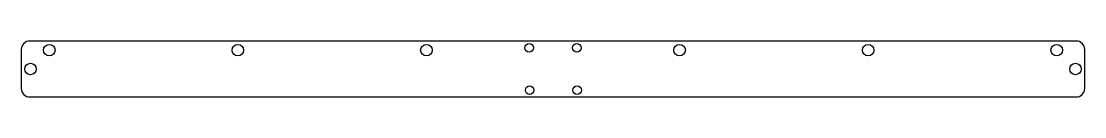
# Model space of a CAD drawing. Header units: millimetres. Extents: x 0 to 313, y 0 to 16.
import ezdxf

# ---------------------------------------------------------------- set-up
doc = ezdxf.new("R2010")
doc.units = ezdxf.units.MM
doc.layers.get('0').update_dxf_attribs({"linetype": 'CONTINUOUS'})

msp = doc.modelspace()

# ---------------------------------------------------------------- linework, layer by layer
msp.add_lwpolyline([(2.5, 0), (310.5, 0, 0.414214), (313, 2.5), (313, 14, 0.414214), (310.5, 16.5), (2.5, 16.5, 0.414214), (0, 14), (0, 2.5, 0.414214)], format="xyb", close=True)
for centre, radius in [((149.5, 14.5), 1.25), ((163.5, 14.5), 1.25), ((8.25, 13.8), 1.7), ((63.75, 13.8), 1.7), ((119.25, 13.8), 1.7), ((193.75, 13.8), 1.7), ((249.25, 13.8), 1.7), ((304.75, 13.8), 1.7), ((2.7, 8.25), 1.7), ((310.3, 8.25), 1.7), ((149.63, 2), 1.25), ((163.63, 2), 1.25)]:
    msp.add_circle(centre, radius)

doc.saveas('drawing.dxf')
